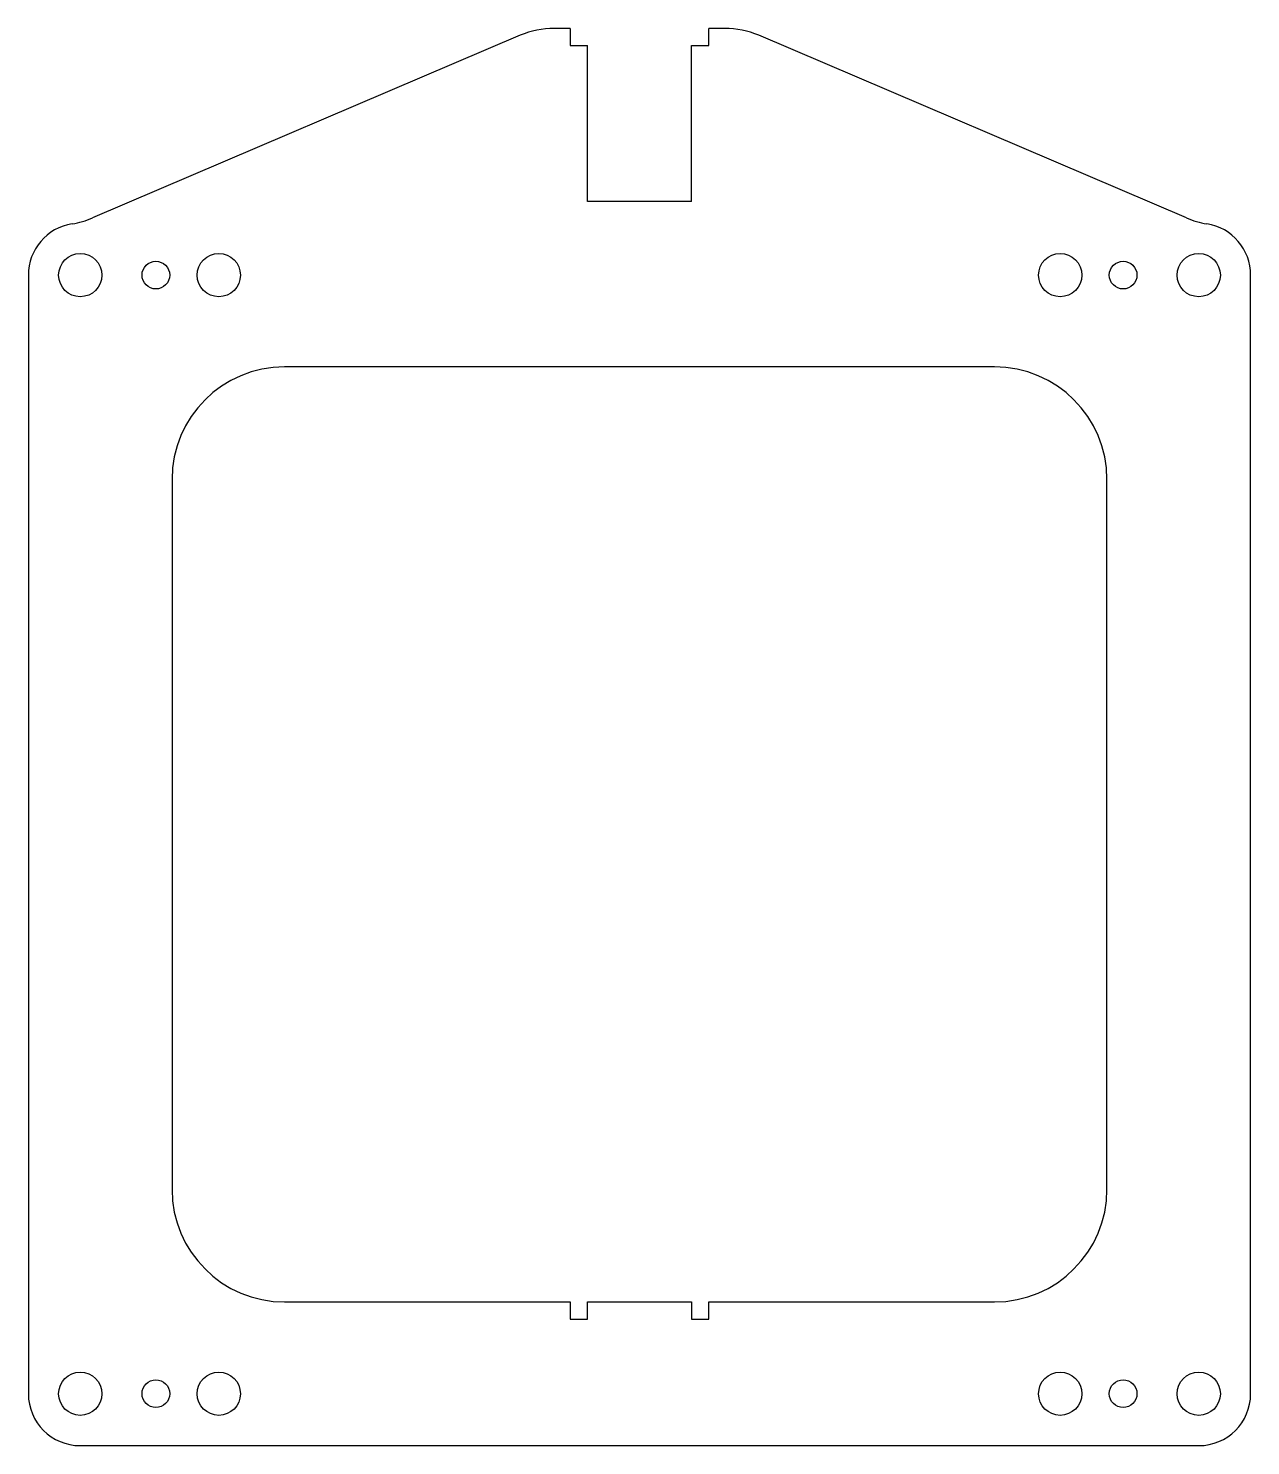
# Model space of a CAD drawing. Header units: millimetres. Extents: x -71 to 71, y -71 to 93.
import ezdxf

# ---------------------------------------------------------------- set-up
doc = ezdxf.new("R2010")
doc.units = ezdxf.units.MM

msp = doc.modelspace()

# ---------------------------------------------------------------- linework, layer by layer
at = {"color": 7, "linetype": 'Continuous', "lineweight": 25}
for p, q in [((-13.78, 92.3), (-63.18, 71.21)), ((-8, 93.1), (-9.85, 93.1)), ((-8, 93.1), (-8, 91.1)), ((8, 91.1), (8, 93.1)), ((9.85, 93.1), (8, 93.1)), ((63.18, 71.21), (13.78, 92.3)), ((-8, 91.1), (-6, 91.1)), ((-6, 73.1), (-6, 91.1)), ((6, 91.1), (8, 91.1)), ((6, 73.1), (6, 91.1)), ((6, 73.1), (-6, 73.1)), ((-70.6, 64.6), (-70.6, -64.6)), ((70.6, -64.6), (70.6, 64.6)), ((41, 54), (-41, 54)), ((-54, 41), (-54, -41)), ((54, -41), (54, 41)), ((-41, -54), (-8, -54)), ((-8, -54), (-8, -56)), ((-6, -54), (6, -54)), ((-6, -56), (-6, -54)), ((6, -54), (6, -56)), ((8, -54), (41, -54)), ((8, -56), (8, -54)), ((-8, -56), (-6, -56)), ((6, -56), (8, -56)), ((-64.6, -70.6), (64.6, -70.6))]:
    msp.add_line(p, q, dxfattribs=at)
for centre, radius in [((-64.6, 64.6), 2.5), ((-55.87, 64.6), 1.6), ((-48.6, 64.6), 2.5), ((48.6, 64.6), 2.5), ((55.87, 64.6), 1.6), ((64.6, 64.6), 2.5), ((-64.6, -64.6), 2.5), ((-48.6, -64.6), 2.5), ((48.6, -64.6), 2.5), ((64.6, -64.6), 2.5), ((-55.87, -64.6), 1.6), ((55.87, -64.6), 1.6)]:
    msp.add_circle(centre, radius, dxfattribs=at)
for centre, radius, start, end in [((-9.85, 83.1), 10, 90, 113.1198), ((9.85, 83.1), 10, 66.8802, 90), ((-64.6, 64.6), 6, 99.0222, 180), ((-67.11, 80.4), 10, 279.0222, 293.1198), ((67.11, 80.4), 10, 246.8802, 260.9778), ((64.6, 64.6), 6, 0, 80.9778), ((-41, 41), 13, 90, 180), ((41, 41), 13, 0, 90), ((-41, -41), 13, 180, 270), ((41, -41), 13, 270, 0), ((-64.6, -64.6), 6, 180, 270), ((64.6, -64.6), 6, 270, 0)]:
    msp.add_arc(centre, radius, start, end, dxfattribs=at)

doc.saveas('drawing.dxf')
